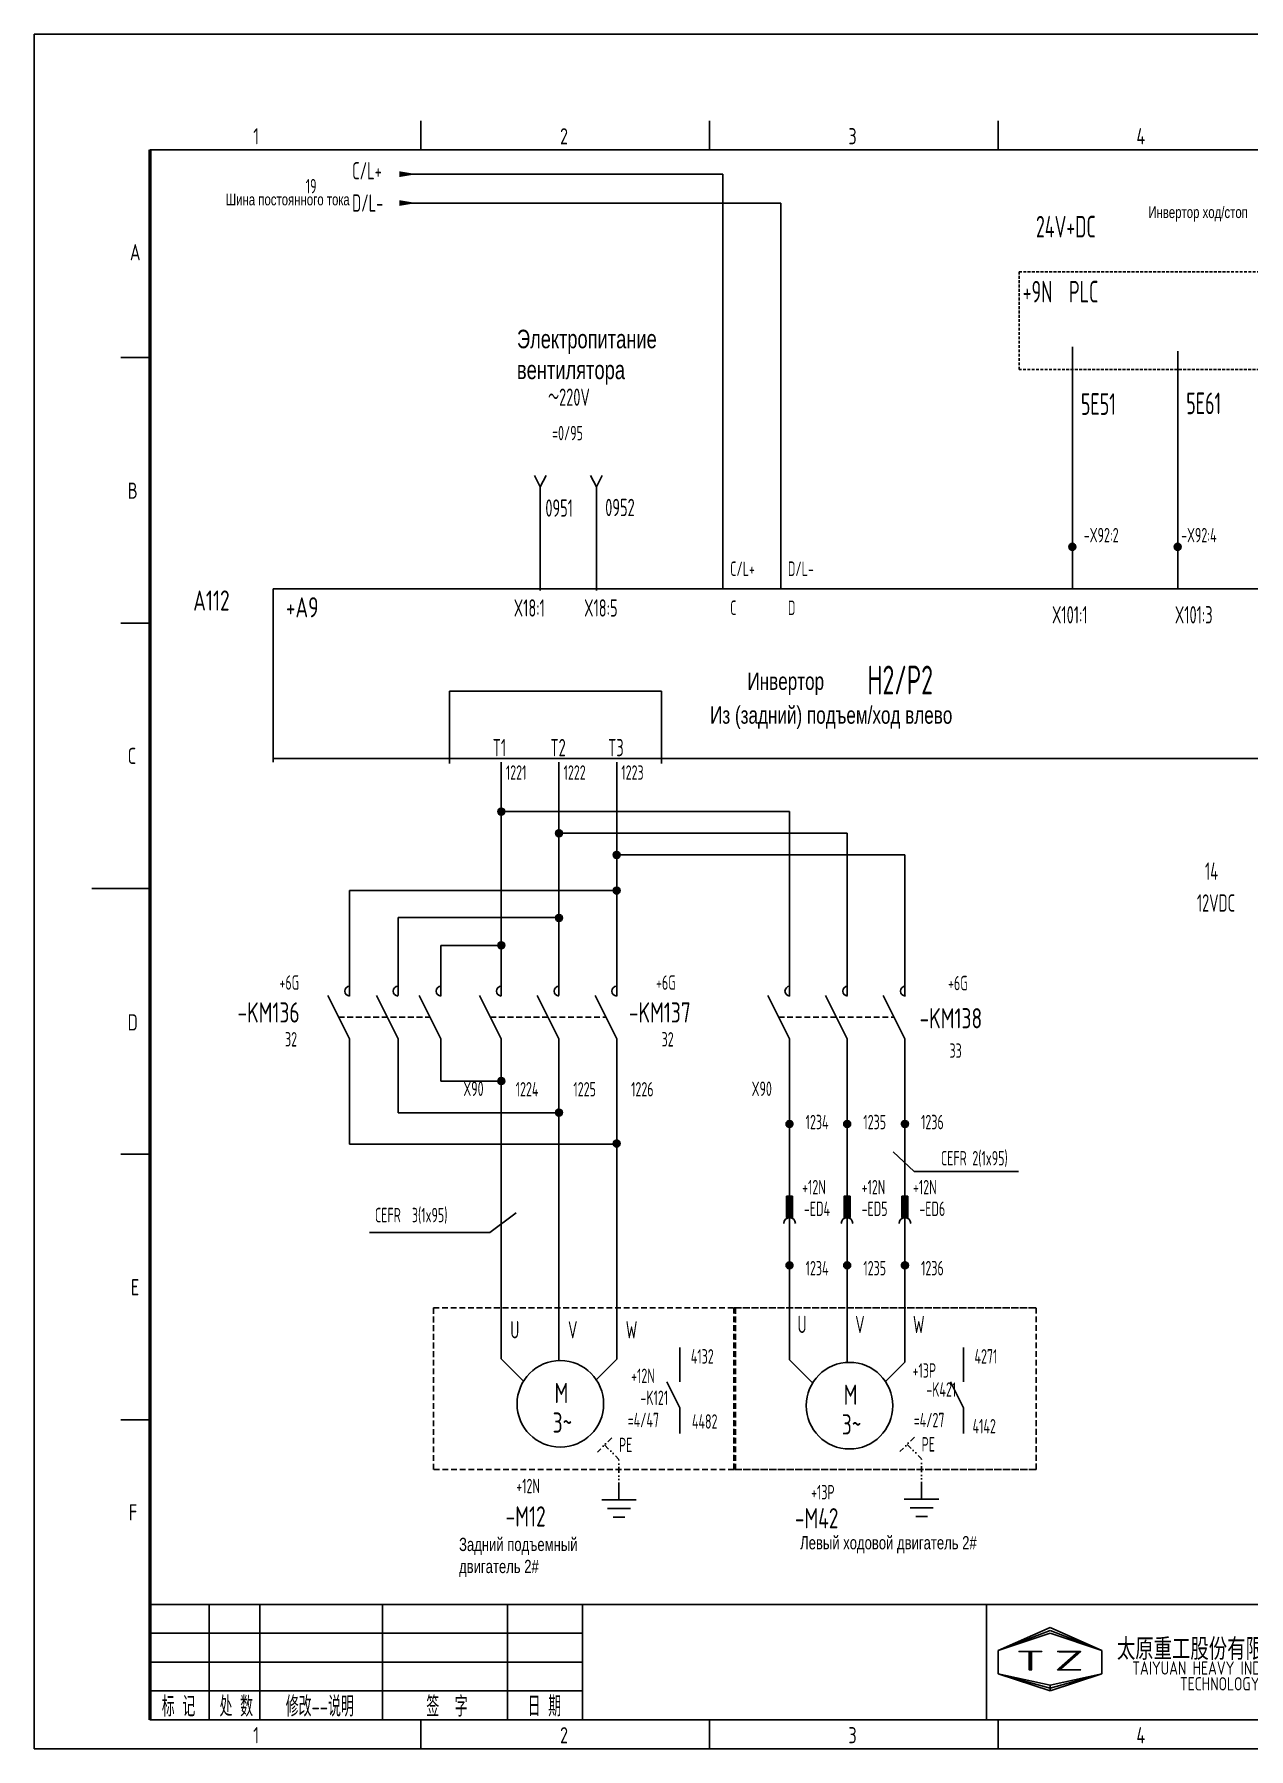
# Model space of a CAD drawing. Extents: x -2695 to 6320, y -2108 to 2608.
# Drawn here: x 478.2 to 688.6, y 120.6 to 417.6 of the extents above; entities that cross this region are included whole.
import ezdxf
from ezdxf.enums import TextEntityAlignment as Align

# ---------------------------------------------------------------- set-up
doc = ezdxf.new("R2010")
doc.units = 0
doc.header["$LTSCALE"] = 2
for name, pattern in [('DASHED2', [0.375, 0.25, -0.125]), ('DIVIDE', [1.25, 0.5, -0.25, 0, -0.25, 0, -0.25]), ('HIDDEN', [0.375, 0.25, -0.125])]:
    doc.linetypes.add(name, pattern=pattern)
doc.layers.get('0').update_dxf_attribs({"linetype": 'CONTINUOUS'})
for name, color, linetype in [('01', 7, 'CONTINUOUS'), ('11', 3, 'CONTINUOUS'), ('CONTINUOUS', 7, 'CONTINUOUS'), ('DASHED', 2, 'DASHED2'), ('DIVIDE', 1, 'DIVIDE')]:
    doc.layers.add(name, color=color, linetype=linetype)
doc.styles.add('ROMAN', font='ROMANC.shx', dxfattribs={"width": 0.7, "height": 0.7})
doc.styles.add('ROMANS', font='romans', dxfattribs={"width": 0.67, "bigfont": 'hzlib'})
doc.styles.get("Standard").update_dxf_attribs({"font": 'isocp.shx', "width": 0.707, "bigfont": 'dfst.shx'})

# ---------------------------------------------------------------- blocks, each defined once
blk = doc.blocks.new('ARROW1')
at = {"layer": 'CONTINUOUS'}
for p in [(0, 0), (12, 1), (12, -1)]:
    blk.add_line(p, (10, 0), dxfattribs=at)
blk = doc.blocks.new('POINT1')
h = blk.add_hatch()
h.set_pattern_fill('ANGLE', color=256, scale=0.01, style=0)
h.set_pattern_definition([(0, (0, 0), (0, 0.06985), [0.0508, -0.01905]), (90, (0, 0), (-0.06985, 4e-18), [0.0508, -0.01905])])
h.paths.add_polyline_path([(-0.6, 0, 1), (0.6, 0, 1)])
blk.add_circle((0, 0), 0.6)
blk = doc.blocks.new('sym-03-013-0')
for p, q in [((0, 0), (0, -2)), ((-3, -2), (3, -2)), ((-2, -3.5), (2, -3.5)), ((-1, -5), (1, -5))]:
    blk.add_line(p, q)

msp = doc.modelspace()

# ---------------------------------------------------------------- hatches: boundary and pattern name
h = msp.add_hatch()
h.set_pattern_fill('_USER', color=6, scale=0.2, angle=-90, style=0, pattern_type=0)
h.set_pattern_definition([(270, (604.0343, 233.27605), (0.2, -4e-17), [])])
h.paths.add_polyline_path([(608.5, 212.63), (609.55, 212.63), (609.55, 216.34), (608.5, 216.34)])
h = msp.add_hatch()
h.set_pattern_fill('_USER', color=6, scale=0.2, angle=-90, style=0, pattern_type=0)
h.set_pattern_definition([(270, (613.99, 233.27605), (0.2, -4e-17), [])])
h.paths.add_polyline_path([(618.46, 212.63), (619.5, 212.63), (619.5, 216.34), (618.46, 216.34)])
h = msp.add_hatch()
h.set_pattern_fill('_USER', color=6, scale=0.2, angle=-90, style=0, pattern_type=0)
h.set_pattern_definition([(270, (624.02766, 233.27605), (0.2, -4e-17), [])])
h.paths.add_polyline_path([(628.5, 212.63), (629.54, 212.63), (629.54, 216.34), (628.5, 216.34)])

# ---------------------------------------------------------------- linework, layer by layer
for p, q in [((543.16, 393.39), (597.49, 393.39)), ((543.16, 388.39), (607.49, 388.39))]:
    msp.add_line(p, q)
at = {"ltscale": 2}
for p, q in [((519.53, 321.53), (854.28, 321.53)), ((519.53, 292.16), (854.28, 292.16))]:
    msp.add_line(p, q, dxfattribs=at)
at = {"color": 6, "ltscale": 2}
for p, q in [((532.79, 269.32), (579.07, 269.32)), ((541.19, 264.59), (569.07, 264.59)), ((548.61, 259.78), (559.07, 259.78)), ((548.61, 236.27), (559.07, 236.27)), ((541.19, 230.79), (569.07, 230.79)), ((532.79, 225.35), (579.07, 225.35)), ((626.98, 224), (630.6, 220.61)), ((630.6, 220.61), (648.69, 220.61)), ((561.63, 213.45), (557.11, 210.06)), ((557.11, 210.06), (536.24, 210.06))]:
    msp.add_line(p, q, dxfattribs=at)
at = {"color": 6}
for points in [[(609.55, 216.34), (609.55, 212.63), (608.5, 212.63), (608.5, 216.34)], [(619.5, 216.34), (619.5, 212.63), (618.46, 212.63), (618.46, 216.34)], [(629.54, 216.34), (629.54, 212.63), (628.5, 212.63), (628.5, 216.34)]]:
    msp.add_lwpolyline(points, close=True, dxfattribs=at)
at = {"color": 6, "ltscale": 2}
for centre in [(532.79, 251.86), (541.19, 251.86), (548.62, 251.86), (559.07, 251.86), (569.07, 251.86), (579.07, 251.86), (609.08, 251.86), (619.08, 251.86), (629.09, 251.86)]:
    msp.add_arc(centre, 0.846, 90, 270, dxfattribs=at)
at = {"color": 3}
for points in [[(541.41, 393.89), (541.41, 392.89), (544.41, 393.39)], [(541.41, 388.89), (541.41, 387.89), (544.41, 388.39)]]:
    msp.add_solid(points, dxfattribs=at)
at = {"layer": '01', "linetype": 'Continuous', "ltscale": 2}
for p, q in [((658.03, 363.49), (658.03, 321.51)), ((676.29, 362.71), (676.29, 321.51)), ((565.83, 329.21), (565.83, 321.25)), ((575.56, 329.21), (575.56, 321.25))]:
    msp.add_line(p, q, dxfattribs=at)
at = {"layer": '01', "color": 6, "ltscale": 2}
for p, q in [((559.07, 282.96), (609.01, 282.96)), ((569.07, 279.21), (619.01, 279.21)), ((579.07, 275.46), (629.01, 275.46))]:
    msp.add_line(p, q, dxfattribs=at)
at = {"layer": '01', "color": 6, "linetype": 'DASHED2', "ltscale": 2}
for p, q in [((530.9, 247.37), (546.72, 247.37)), ((557.17, 247.37), (577.17, 247.37)), ((607.12, 247.37), (627.12, 247.37))]:
    msp.add_line(p, q, dxfattribs=at)
at = {"layer": '01', "color": 6, "ltscale": 2}
for centre in [(609.03, 211.63), (618.98, 211.63), (629.02, 211.63)]:
    msp.add_arc(centre, 1, 0, 180, dxfattribs=at)
at = {"layer": 'CONTINUOUS', "color": 3}
for p, q in [((898.16, 417.62), (478.16, 417.62)), ((478.16, 417.62), (478.16, 120.62)), ((478.16, 120.62), (898.16, 120.62))]:
    msp.add_line(p, q, dxfattribs=at)
at = {"layer": 'CONTINUOUS', "linetype": 'Continuous'}
for p, q in [((545.16, 397.62), (545.16, 402.62)), ((595.16, 397.62), (595.16, 402.62)), ((645.16, 397.62), (645.16, 402.62)), ((493.16, 361.62), (498.16, 361.62)), ((493.16, 315.62), (498.16, 315.62)), ((488.16, 269.62), (498.16, 269.62)), ((493.16, 223.62), (498.16, 223.62)), ((493.16, 177.62), (498.16, 177.62)), ((498.16, 145.62), (893.16, 145.62)), ((508.44, 125.62), (508.44, 145.62)), ((517.27, 125.62), (517.27, 145.62)), ((538.5, 145.62), (538.5, 125.62)), ((560.16, 145.62), (560.16, 125.62)), ((573.16, 125.62), (573.16, 145.62)), ((643.16, 125.62), (643.16, 145.62)), ((498.16, 140.62), (573.16, 140.62)), ((654.16, 141.62), (645.16, 137.62)), ((654.16, 141.12), (645.16, 137.62)), ((645.16, 137.62), (654.16, 140.62)), ((663.16, 137.62), (654.16, 141.62)), ((663.16, 137.62), (654.16, 141.12)), ((654.16, 140.62), (663.16, 137.62)), ((645.16, 137.62), (645.16, 133.62)), ((663.16, 133.62), (663.16, 137.62)), ((498.16, 135.62), (573.16, 135.62)), ((645.16, 133.62), (654.16, 130.62)), ((654.16, 131.62), (645.16, 133.62)), ((645.16, 133.62), (654.16, 131.12)), ((654.16, 131.12), (663.16, 133.62)), ((663.16, 133.62), (654.16, 130.62)), ((654.16, 131.62), (663.16, 133.62)), ((654.16, 130.62), (654.16, 131.62)), ((654.16, 130.62), (654.16, 131.62)), ((498.16, 130.62), (573.16, 130.62)), ((545.16, 120.62), (545.16, 125.62)), ((595.16, 120.62), (595.16, 125.62)), ((645.16, 120.62), (645.16, 125.62))]:
    msp.add_line(p, q, dxfattribs=at)
at = {"layer": 'CONTINUOUS'}
for p, q in [((498.16, 397.62), (893.16, 397.62)), ((597.49, 393.39), (597.49, 347.21)), ((607.49, 388.39), (607.49, 347.21)), ((498.16, 125.62), (893.16, 125.62))]:
    msp.add_line(p, q, dxfattribs=at)
at = {"layer": 'CONTINUOUS', "lineweight": 50}
msp.add_line((498.16, 397.62), (498.16, 125.62), dxfattribs=at)
at = {"layer": 'CONTINUOUS', "color": 7}
for p, q in [((597.49, 354.21), (597.49, 321.53)), ((607.49, 354.21), (607.49, 321.53)), ((519.53, 321.53), (519.53, 291.53)), ((550.09, 303.8), (586.81, 303.8)), ((550.09, 291.3), (550.09, 303.8)), ((586.81, 303.8), (586.81, 291.3)), ((559.07, 291.53), (559.07, 251.01)), ((569.07, 291.53), (569.07, 251.12)), ((579.07, 291.53), (579.07, 251.01))]:
    msp.add_line(p, q, dxfattribs=at)
at = {"layer": 'CONTINUOUS', "color": 6}
for p, q in [((609.01, 282.96), (609.01, 251.01)), ((619.01, 279.21), (619.01, 251.12)), ((629.01, 275.46), (629.01, 251.01)), ((532.79, 269.32), (532.79, 251.01)), ((541.19, 264.59), (541.19, 251.12)), ((548.61, 259.78), (548.61, 251.01)), ((559.07, 259.63), (559.07, 259.63)), ((532.79, 243.58), (529.04, 251.08)), ((541.19, 243.58), (537.44, 251.08)), ((548.61, 243.58), (544.86, 251.08)), ((559.07, 243.58), (555.32, 251.08)), ((569.07, 243.58), (565.32, 251.08)), ((579.07, 243.58), (575.32, 251.08)), ((609.01, 243.58), (605.26, 251.08)), ((619.01, 243.58), (615.26, 251.08)), ((629.01, 243.58), (625.26, 251.08)), ((532.79, 225.35), (532.79, 243.58)), ((541.19, 230.79), (541.19, 243.58)), ((548.61, 236.27), (548.61, 243.58)), ((559.07, 225.86), (559.07, 243.58)), ((569.07, 236.11), (569.07, 243.58)), ((579.07, 236.11), (579.07, 243.58)), ((609.01, 225.86), (609.01, 243.58)), ((619.01, 236.11), (619.01, 243.58)), ((629.01, 236.11), (629.01, 243.58)), ((559.07, 236.11), (559.07, 236.11)), ((569.07, 237.36), (569.07, 225.86)), ((569.07, 234.86), (569.07, 234.86)), ((579.07, 237.36), (579.07, 237.36)), ((579.07, 225.86), (579.07, 236.11)), ((609.01, 236.11), (609.01, 236.11)), ((619.01, 237.36), (619.01, 225.86)), ((619.01, 234.86), (619.01, 234.86)), ((629.01, 237.36), (629.01, 237.36)), ((629.01, 225.86), (629.01, 236.11)), ((559.07, 228.86), (559.07, 222.09)), ((569.07, 228.86), (569.07, 222.09)), ((579.07, 228.86), (579.07, 222.09)), ((609.01, 228.86), (609.01, 222.09)), ((619.01, 228.86), (619.01, 222.09)), ((629.01, 228.86), (629.01, 222.09)), ((559.07, 222.09), (559.07, 188.14)), ((569.07, 222.09), (569.07, 187.86)), ((579.07, 222.09), (579.07, 188.08)), ((609.01, 222.09), (609.01, 187.99)), ((619.01, 222.09), (619.01, 187.54)), ((629.01, 222.09), (629.01, 187.61)), ((590.03, 190.12), (590.03, 184.2)), ((639.18, 190.12), (639.18, 184.2)), ((562.94, 184.27), (559.07, 188.14)), ((575.54, 184.55), (579.07, 188.08)), ((613.04, 183.96), (609.01, 187.99)), ((625.65, 184.24), (629.01, 187.61)), ((590.03, 179.68), (587.78, 184.18)), ((639.18, 179.68), (636.93, 184.18)), ((590.03, 175.2), (590.03, 179.68)), ((639.18, 175.2), (639.18, 179.68))]:
    msp.add_line(p, q, dxfattribs=at)
for centre in [(569.31, 180.36), (619.41, 180.05)]:
    msp.add_circle(centre, 7.5, dxfattribs=at)
at = {"layer": 'DASHED', "color": 6, "ltscale": 2}
for p, q in [((599.42, 197.01), (651.5, 197.01)), ((651.5, 168.98), (599.42, 168.98))]:
    msp.add_line(p, q, dxfattribs=at)
at = {"layer": 'DASHED', "color": 0}
msp.add_lwpolyline([(648.78, 376.48), (720.48, 376.48), (720.48, 359.53), (648.78, 359.53)], close=True, dxfattribs=at)
at = {"layer": 'DASHED', "color": 6, "ltscale": 2}
for points in [[(547.31, 197.01), (599.39, 197.01), (599.39, 168.98), (547.31, 168.98)], [(599.67, 197.01), (651.74, 197.01), (651.74, 168.98), (599.67, 168.98)]]:
    msp.add_lwpolyline(points, close=True, dxfattribs=at)
at = {"layer": 'DIVIDE', "color": 6}
for p, q in [((578.22, 174.49), (575.72, 171.99)), ((576.97, 173.24), (579.47, 170.74)), ((630.66, 174.6), (628.16, 172.1)), ((629.41, 173.35), (631.91, 170.85)), ((579.47, 165.74), (579.47, 170.74)), ((631.91, 165.85), (631.91, 170.85))]:
    msp.add_line(p, q, dxfattribs=at)

# ---------------------------------------------------------------- block references
at = {"layer": '01', "linetype": 'Continuous', "ltscale": 2, "rotation": 90}
for p in [(565.83, 329.21), (575.56, 329.21)]:
    msp.add_blockref('ARROW1', p, dxfattribs=at)
at = {"layer": '01', "linetype": 'DASHED2'}
for p in [(658.03, 328.83), (676.29, 328.83)]:
    msp.add_blockref('POINT1', p, dxfattribs=at)
at = {"layer": '01', "color": 6, "linetype": 'DASHED2'}
for p in [(559.07, 282.96), (579.07, 275.46), (579.07, 269.29), (559.07, 259.8), (559.07, 236.29), (609.01, 228.86), (629.01, 228.86), (579.07, 225.46), (609.01, 204.36), (629.01, 204.36)]:
    msp.add_blockref('POINT1', p, dxfattribs=at)
at = {"layer": '01', "color": 6, "linetype": 'DASHED2', "rotation": 178.3769904828393}
for p in [(569.07, 279.21), (569.07, 264.55), (569.07, 230.82), (619.01, 228.86), (619.01, 204.36)]:
    msp.add_blockref('POINT1', p, dxfattribs=at)
at = {"layer": '01', "color": 6, "ltscale": 2}
for p in [(579.47, 165.74), (631.91, 165.85)]:
    msp.add_blockref('sym-03-013-0', p, dxfattribs=at)

# ---------------------------------------------------------------- texts
at = {"ltscale": 2, "attachment_point": 1}
for s, insert, char_height, width in [('{\\fArial|b0|i0|c204|p34;Шина постоянного тока}', (511.32, 389.99), 2, 21.6275), ('{\\fArial|b0|i0|c204|p34;Инвертор ход/стоп}', (671.18, 387.79), 2, 16.3122), ('{\\fArial|b0|i0|c204|p34;\\H0.9167x;Электропитание вентилятора}', (561.79, 366.44), 3.5, 36.7449), ('{\\fArial|b0|i0|c204|p34;Инвертор}', (601.72, 307.05), 3, 24.8503), ('{\\fArial|b0|i0|c204|p34;Из (задний) подъем/ход влево}', (595.25, 301.19), 3, 42.4251), ('\\pi1.9915;{\\fArial|b0|i0|c204|p34;\\H0.9167x;\\C6;Левый ходовой двигатель 2#}', (608.86, 157.45), 2.5, 34.5403), ('{\\fArial|b0|i0|c204|p34;\\H0.9167x;\\C6;Задний подъемный двигатель 2#}', (551.76, 157.16), 2.5, 29.1674)]:
    msp.add_mtext(s, dxfattribs=dict(at, insert=insert, char_height=char_height, width=width))
at = {"layer": '01', "linetype": 'HIDDEN', "width": 0.67}
for s, p in [('0951', (566.71, 334.05)), ('0952', (577.08, 334.15))]:
    msp.add_text(s, height=3, dxfattribs=at).set_placement(p)
at = {"layer": '01', "color": 6, "ltscale": 2, "width": 0.67}
for s, p in [('X101:1', (654.5, 315.56)), ('X101:3', (675.79, 315.56))]:
    msp.add_text(s, height=3, dxfattribs=at).set_placement(p)
at = {"layer": '11', "color": 6, "linetype": 'ByBlock', "ltscale": 2, "width": 0.67}
for s, p in [('+12N', (611.2, 216.66)), ('+12N', (621.51, 216.66)), ('+12N', (630.41, 216.66)), ('4132', (591.92, 187.34)), ('+13P', (630.34, 184.9)), ('4271', (641.07, 187.34)), ('+12N', (581.57, 183.97)), ('4482', (592.11, 176.06)), ('4142', (640.73, 175.24)), ('+12N', (561.67, 164.88)), ('+13P', (612.76, 163.81))]:
    msp.add_text(s, height=2.5, dxfattribs=at).set_placement(p)
at = {"layer": 'CONTINUOUS', "linetype": 'Continuous', "style": 'ROMAN'}
for s, height, width, p in [('1', 2.8, 0.7, (516.09, 398.56)), ('2', 2.8, 0.7, (569.25, 398.56)), ('3', 2.8, 0.7, (619.22, 398.56)), ('4', 2.8, 0.7, (669.12, 398.56)), ('A', 2.8, 0.7, (494.73, 378.47)), ('B', 2.8, 0.7, (494.34, 337.16)), ('C', 2.8, 0.7, (494.34, 291.21)), ('D', 2.8, 0.7, (494.34, 245.05)), ('E', 2.8, 0.7, (494.89, 199.16)), ('F', 2.8, 0.7, (494.54, 160.16)), ('T', 3.5, 1.8, (648.16, 134.12)), ('Z', 3.5, 1.8, (654.86, 134.12)), ('1', 2.8, 0.7, (516.09, 121.56)), ('2', 2.8, 0.7, (569.25, 121.56)), ('3', 2.8, 0.7, (619.22, 121.56)), ('4', 2.8, 0.7, (669.12, 121.56))]:
    msp.add_text(s, height=height, dxfattribs=dict(at, width=width)).set_placement(p)
at = {"layer": 'CONTINUOUS', "width": 0.67}
for s, p in [('C/L+', (533.24, 392.48)), ('D/L-', (533.24, 386.89)), ('～220V', (567.18, 353.26)), ('14', (681.01, 271.15)), ('12VDC', (679.6, 265.63))]:
    msp.add_text(s, height=3, dxfattribs=at).set_placement(p)
at = {"layer": 'CONTINUOUS', "color": 7, "width": 0.67}
for s, height, p in [('C/L+', 2.5, (598.74, 323.79)), ('D/L-', 2.5, (608.74, 323.79)), ('X18:1', 3, (561.24, 316.74)), ('X18:5', 3, (573.43, 316.74)), ('C', 2.5, (598.74, 317.03)), ('D', 2.5, (608.74, 317.03)), ('H2/P2', 5, (622.52, 303.25)), ('T1', 3, (557.59, 292.55)), ('T2', 3, (567.59, 292.55)), ('T3', 3, (577.59, 292.55))]:
    msp.add_text(s, height=height, dxfattribs=at).set_placement(p)
at = {"layer": 'CONTINUOUS', "color": 7, "style": 'ROMANS', "width": 0.67}
msp.add_text('A112', height=3.5, dxfattribs=at).set_placement((505.7, 317.78))
at = {"layer": 'CONTINUOUS', "color": 1, "style": 'ROMANS', "width": 0.67}
msp.add_text('+A9', height=3.5, dxfattribs=at).set_placement((521.75, 316.61))
at = {"layer": 'CONTINUOUS', "color": 6, "width": 0.67}
for s, height, p in [('+6G', 2.5, (520.64, 252.1)), ('+6G', 2.5, (585.89, 252.1)), ('+6G', 2.5, (636.49, 252.01)), ('32', 2.5, (521.61, 242.27)), ('32', 2.5, (586.86, 242.27)), ('33', 2.5, (636.74, 240.3)), ('X90', 2.5, (552.51, 233.7)), ('X90', 2.5, (602.46, 233.7)), ('CEFR 2(1x95)', 2.5, (635.25, 221.67)), ('CEFR  3(1x95)', 2.5, (537.19, 211.82)), ('U', 3, (560.64, 191.7)), ('V', 3, (570.64, 191.7)), ('W', 3, (580.64, 191.7)), ('U', 3, (610.41, 192.62)), ('V', 3, (620.41, 192.62)), ('W', 3, (630.41, 192.62))]:
    msp.add_text(s, height=height, dxfattribs=at).set_placement(p)
at = {"layer": 'CONTINUOUS', "color": 6, "style": 'ROMANS', "width": 0.67}
for s, p in [('-KM136', (513.36, 246.42)), ('-KM137', (581.18, 246.42)), ('-KM138', (631.54, 245.41)), ('M', (568.3, 180.5)), ('M', (618.4, 180.19)), ('3~', (567.98, 175.37)), ('3~', (618.08, 175.06)), ('-M12', (559.83, 159.11)), ('-M42', (609.94, 158.8))]:
    msp.add_text(s, height=3.5, dxfattribs=at).set_placement(p)
at = {"layer": 'CONTINUOUS', "width": 0.67}
for s, p in [('标 记', (503.16, 128.12)), ('处 数', (513.16, 128.12)), ('修改--说明', (527.63, 128.12)), ('签  字', (549.66, 128.12)), ('日 期', (566.54, 128.12))]:
    msp.add_text(s, height=3.5, dxfattribs=at).set_placement(p, align=Align.MIDDLE)
at = {"layer": 'CONTINUOUS', "insert": (688.02, 135.19), "char_height": 3.3, "width": 50, "attachment_point": 5, "line_spacing_factor": 0.7125}
msp.add_mtext('{\\f宋体|b0|i0|c134|p2;太原重工股份有限公司技术中心\\P\\Fromans.shx;\\H0.6969x;TAIYUAN HEAVY INDUSTRY CO., LTD\\PTECHNOLOGY CENTER}', dxfattribs=at)
at = {"layer": 'DASHED', "color": 7, "width": 0.67}
for s, p in [('19', (525.2, 390.06)), ('=0/95', (567.89, 347.29))]:
    msp.add_text(s, height=2.5, dxfattribs=at).set_placement(p)
at = {"layer": 'DASHED', "color": 0, "width": 0.67}
for s, height, p in [('24V+DC', 3.75, (651.71, 382.42)), ('+9N  PLC', 3.75, (649.42, 371.16)), ('5E51', 3.75, (659.51, 351.69)), ('5E61', 3.75, (677.76, 351.81)), ('-X92:2', 2.5, (660.01, 329.61)), ('-X92:4', 2.5, (676.88, 329.61))]:
    msp.add_text(s, height=height, dxfattribs=at).set_placement(p)
at = {"layer": 'DASHED', "color": 6, "width": 0.67}
for s, p in [('1221', (559.87, 288.48)), ('1222', (569.87, 288.48)), ('1223', (579.87, 288.48)), ('1224', (561.57, 233.61)), ('1225', (571.57, 233.61)), ('1226', (581.57, 233.61)), ('1234', (611.81, 227.93)), ('1235', (621.81, 227.93)), ('1236', (631.81, 227.93)), ('-ED4', (611.51, 212.91)), ('-ED5', (621.51, 212.91)), ('-ED6', (631.51, 212.91)), ('1234', (611.81, 202.62)), ('1235', (621.81, 202.62)), ('1236', (631.81, 202.62)), ('      -K121', (577.44, 180.17)), ('      -K421', (626.98, 181.59)), ('=4/47', (580.99, 176.31)), ('=4/27', (630.55, 176.31)), ('PE', (579.47, 171.99)), ('PE', (631.91, 172.1))]:
    msp.add_text(s, height=2.5, dxfattribs=at).set_placement(p)

doc.saveas('drawing.dxf')
